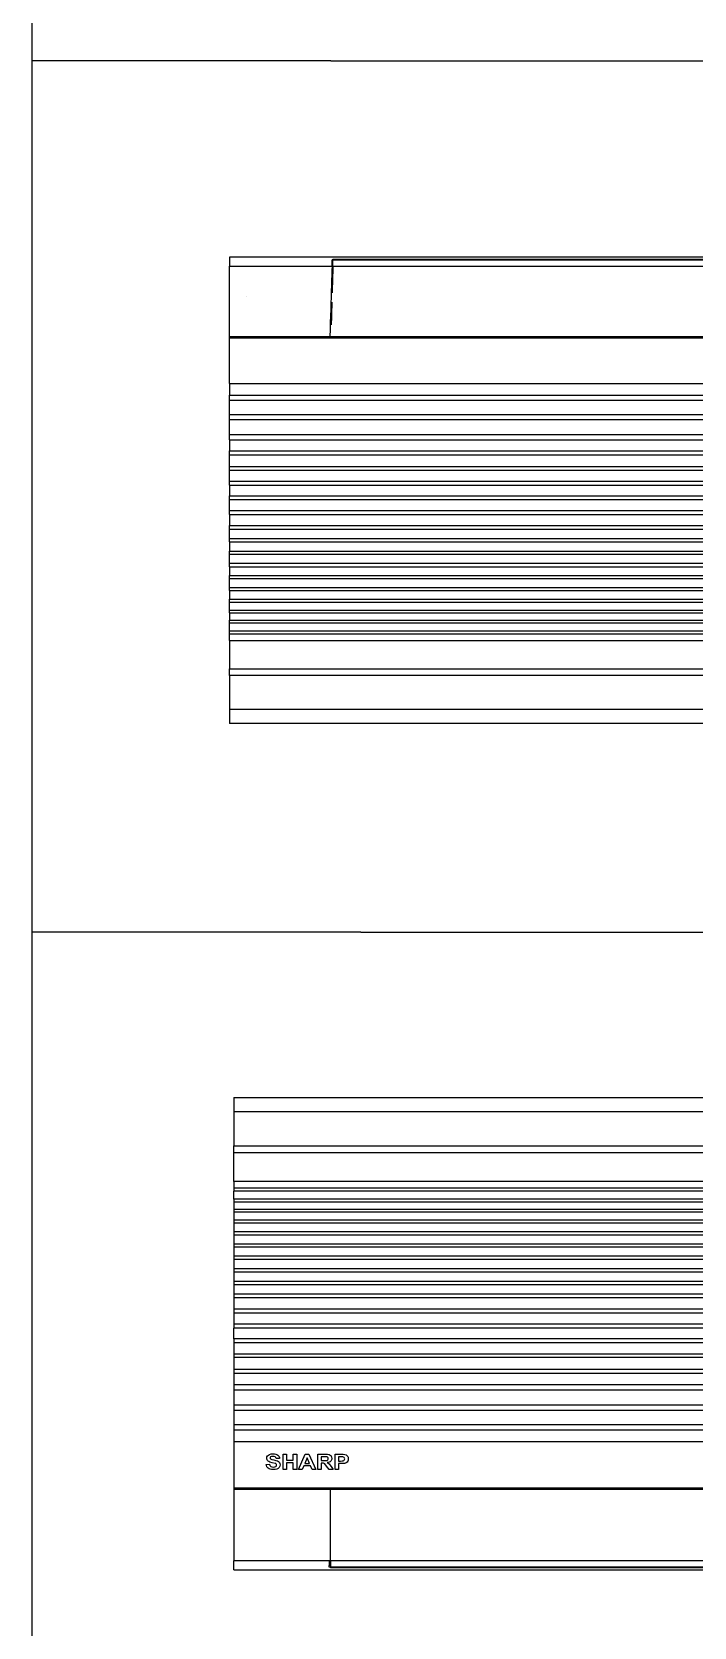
# Model space of a CAD drawing. Header units: millimetres. Extents: x 982 to 80582, y 687 to 58800.
# Drawn here: x 54055 to 54656, y 13520 to 14967 of the extents above; entities that cross this region are included whole.
import ezdxf

# ---------------------------------------------------------------- set-up
doc = ezdxf.new("R2010")
doc.units = ezdxf.units.MM
doc.layers.add('Edges', color=7, linetype='Continuous')
doc.layers.add('LAMPU', color=7, linetype='Continuous')

# ---------------------------------------------------------------- blocks, each defined once
blk = doc.blocks.new('air con')
at = {"layer": 'Edges'}
for p, q in [((71.402, 41.898), (152.402, 41.898)), ((71.402, 41.898), (71.402, 41.095)), ((71.402, 41.095), (152.402, 41.095)), ((71.402, 41.095), (71.402, 39.122)), ((152.402, 41.095), (152.402, 41.898)), ((152.402, 39.122), (152.402, 41.095)), ((71.402, 39.122), (152.402, 39.122)), ((71.402, 38.724), (71.402, 39.122)), ((152.402, 38.724), (71.402, 38.724)), ((71.402, 37.092), (71.402, 38.724)), ((152.402, 39.122), (152.402, 38.724)), ((152.402, 37.092), (152.402, 38.724)), ((71.402, 37.092), (71.402, 36.701)), ((152.402, 37.092), (71.402, 37.092)), ((152.402, 36.701), (71.402, 36.701)), ((71.402, 36.701), (71.402, 36.542)), ((152.402, 36.542), (71.402, 36.542)), ((71.402, 36.078), (71.402, 36.542)), ((152.402, 37.092), (152.402, 36.701)), ((152.402, 36.701), (152.402, 36.542)), ((152.402, 36.542), (152.402, 36.078)), ((152.402, 36.078), (71.402, 36.078)), ((71.402, 36.078), (71.402, 35.914)), ((152.402, 35.914), (71.402, 35.914)), ((71.402, 35.914), (71.402, 35.493)), ((152.402, 36.078), (152.402, 35.914)), ((152.402, 35.493), (152.402, 35.914)), ((71.402, 35.493), (71.402, 35.34)), ((152.402, 35.493), (71.402, 35.493)), ((152.402, 35.34), (71.402, 35.34)), ((71.402, 35.34), (71.402, 34.877)), ((152.402, 34.877), (71.402, 34.877)), ((71.402, 34.877), (71.402, 34.709)), ((152.402, 34.709), (71.402, 34.709)), ((71.402, 34.709), (71.402, 34.207)), ((152.402, 35.493), (152.402, 35.34)), ((152.402, 35.34), (152.402, 34.877)), ((152.402, 34.877), (152.402, 34.709)), ((152.402, 34.207), (152.402, 34.709)), ((152.402, 34.207), (71.402, 34.207)), ((71.402, 34.207), (71.402, 34.022)), ((71.402, 34.022), (71.402, 33.51)), ((152.402, 34.022), (71.402, 34.022)), ((152.402, 34.207), (152.402, 34.022)), ((152.402, 34.022), (152.402, 33.51)), ((152.402, 33.51), (71.402, 33.51)), ((71.402, 33.51), (71.402, 33.335)), ((152.402, 33.335), (71.402, 33.335)), ((71.402, 33.335), (71.402, 32.826)), ((152.402, 32.826), (71.402, 32.826)), ((71.402, 32.826), (71.402, 32.625)), ((152.402, 33.51), (152.402, 33.335)), ((152.402, 32.826), (152.402, 33.335)), ((152.402, 32.826), (152.402, 32.625)), ((152.402, 32.625), (71.402, 32.625)), ((71.402, 32.625), (71.402, 32.098)), ((152.402, 32.098), (71.402, 32.098)), ((71.402, 32.098), (71.402, 31.911)), ((152.402, 31.911), (71.402, 31.911)), ((71.402, 31.911), (71.402, 31.378)), ((152.402, 32.625), (152.402, 32.098)), ((152.402, 32.098), (152.402, 31.911)), ((152.402, 31.378), (152.402, 31.911)), ((152.402, 31.378), (71.402, 31.378)), ((71.402, 31.378), (71.402, 31.189)), ((152.402, 31.189), (71.402, 31.189)), ((71.402, 31.189), (71.402, 30.654)), ((152.402, 31.378), (152.402, 31.189)), ((152.402, 31.189), (152.402, 30.654)), ((152.402, 30.654), (71.402, 30.654)), ((71.402, 30.654), (71.402, 30.439)), ((152.402, 30.439), (71.402, 30.439)), ((71.402, 30.439), (71.402, 29.791)), ((152.402, 30.654), (152.402, 30.439)), ((152.402, 29.791), (152.402, 30.439)), ((152.402, 29.791), (71.402, 29.791)), ((71.402, 29.791), (71.402, 29.562)), ((71.402, 29.562), (71.402, 28.935)), ((152.402, 29.562), (71.402, 29.562)), ((152.402, 29.791), (152.402, 29.562)), ((152.402, 29.562), (152.402, 28.935)), ((152.402, 28.935), (71.402, 28.935)), ((71.402, 28.935), (71.402, 28.714)), ((152.402, 28.714), (71.402, 28.714)), ((71.402, 28.092), (71.402, 28.714)), ((152.402, 28.935), (152.402, 28.714)), ((152.402, 28.092), (152.402, 28.714)), ((152.402, 28.092), (71.402, 28.092)), ((71.402, 28.092), (71.402, 27.871)), ((71.402, 27.871), (71.402, 27.226)), ((152.402, 27.871), (71.402, 27.871)), ((152.402, 28.092), (152.402, 27.871)), ((152.402, 27.871), (152.402, 27.226)), ((152.402, 27.226), (71.402, 27.226)), ((71.402, 27.226), (71.402, 27.024)), ((71.402, 27.024), (71.402, 26.349)), ((152.402, 27.024), (71.402, 27.024)), ((152.402, 27.226), (152.402, 27.024)), ((152.402, 27.024), (152.402, 26.349)), ((152.402, 26.349), (71.402, 26.349)), ((71.402, 26.349), (71.402, 26.117)), ((152.402, 26.117), (71.402, 26.117)), ((71.402, 26.117), (71.402, 25.469)), ((152.402, 26.349), (152.402, 26.117)), ((152.402, 25.469), (152.402, 26.117)), ((152.402, 25.469), (71.402, 25.469)), ((71.402, 25.469), (71.402, 25.162)), ((152.402, 25.162), (71.402, 25.162)), ((71.402, 25.162), (71.402, 24.304)), ((152.402, 25.469), (152.402, 25.162)), ((152.402, 25.162), (152.402, 24.304)), ((152.402, 24.304), (71.402, 24.304)), ((71.402, 24.304), (71.402, 24.002)), ((152.402, 24.002), (71.402, 24.002)), ((71.402, 24.002), (71.402, 23.184)), ((152.402, 24.304), (152.402, 24.002)), ((152.402, 24.002), (152.402, 23.184)), ((71.402, 23.184), (71.402, 22.883)), ((152.402, 23.184), (71.402, 23.184)), ((152.402, 22.883), (71.402, 22.883)), ((71.402, 22.883), (71.402, 22.213)), ((152.402, 23.184), (152.402, 22.883)), ((152.402, 22.213), (152.402, 22.883)), ((152.402, 22.213), (71.402, 22.213)), ((71.402, 22.213), (71.402, 19.568)), ((152.402, 22.213), (152.402, 19.568)), ((73.283, 21.282), (73.294, 21.346)), ((73.289, 21.232), (73.283, 21.282)), ((73.306, 21.186), (73.289, 21.232)), ((73.294, 21.346), (73.326, 21.406)), ((73.334, 21.144), (73.306, 21.186)), ((73.326, 21.406), (73.378, 21.457)), ((73.374, 21.106), (73.334, 21.144)), ((73.412, 21.082), (73.374, 21.106)), ((73.378, 21.457), (73.448, 21.494)), ((73.462, 21.059), (73.412, 21.082)), ((73.448, 21.494), (73.537, 21.517)), ((73.598, 21.02), (73.462, 21.059)), ((73.481, 21.324), (73.473, 21.293)), ((73.473, 21.293), (73.48, 21.265)), ((73.48, 21.265), (73.502, 21.241)), ((73.504, 21.347), (73.481, 21.324)), ((73.502, 21.241), (73.567, 21.212)), ((73.563, 21.371), (73.504, 21.347)), ((73.537, 21.517), (73.642, 21.525)), ((73.64, 21.379), (73.563, 21.371)), ((73.567, 21.212), (73.685, 21.182)), ((73.757, 20.982), (73.598, 21.02)), ((73.713, 21.372), (73.64, 21.379)), ((73.642, 21.525), (73.729, 21.52)), ((73.685, 21.182), (73.811, 21.152)), ((73.766, 21.35), (73.713, 21.372)), ((73.729, 21.52), (73.804, 21.507)), ((73.8, 20.965), (73.757, 20.982)), ((73.8, 21.311), (73.766, 21.35)), ((73.82, 21.253), (73.8, 21.311)), ((73.804, 21.507), (73.868, 21.484)), ((73.811, 21.152), (73.899, 21.12)), ((74.019, 21.261), (73.82, 21.253)), ((73.868, 21.484), (73.921, 21.453)), ((73.899, 21.12), (73.961, 21.081)), ((73.921, 21.453), (73.962, 21.414)), ((73.961, 21.081), (74.008, 21.031)), ((73.962, 21.414), (73.992, 21.369)), ((73.992, 21.369), (74.011, 21.318)), ((74.008, 21.031), (74.037, 20.968)), ((74.011, 21.318), (74.019, 21.261)), ((74.037, 20.968), (74.047, 20.892)), ((74.215, 20.639), (74.215, 21.51)), ((74.215, 21.51), (74.413, 21.51)), ((74.413, 21.51), (74.413, 21.167)), ((74.413, 21.167), (74.802, 21.167)), ((74.802, 21.02), (74.413, 21.02)), ((74.413, 21.02), (74.413, 20.639)), ((74.802, 21.167), (74.802, 21.51)), ((74.802, 21.51), (75.001, 21.51)), ((74.802, 20.639), (74.802, 21.02)), ((75.001, 21.51), (75.001, 20.639)), ((75.106, 20.639), (75.489, 21.51)), ((75.592, 21.306), (75.459, 20.983)), ((75.459, 20.983), (75.727, 20.983)), ((75.489, 21.51), (75.699, 21.51)), ((75.727, 20.983), (75.592, 21.306)), ((75.699, 21.51), (76.093, 20.639)), ((76.199, 20.639), (76.199, 21.51)), ((76.199, 21.51), (76.616, 21.51)), ((76.552, 21.362), (76.397, 21.362)), ((76.397, 21.362), (76.397, 21.141)), ((76.397, 21.141), (76.544, 21.141)), ((76.437, 21.002), (76.397, 21.002)), ((76.397, 21.002), (76.397, 20.639)), ((76.496, 21), (76.437, 21.002)), ((76.537, 20.993), (76.496, 21)), ((76.568, 20.979), (76.537, 20.993)), ((76.544, 21.141), (76.66, 21.144)), ((76.697, 21.359), (76.552, 21.362)), ((76.597, 20.956), (76.568, 20.979)), ((76.616, 21.51), (76.752, 21.504)), ((76.66, 21.144), (76.722, 21.152)), ((76.74, 21.347), (76.697, 21.359)), ((76.722, 21.152), (76.754, 21.167)), ((76.772, 21.325), (76.74, 21.347)), ((76.804, 21.034), (76.743, 21.023)), ((76.743, 21.023), (76.802, 20.988)), ((76.752, 21.504), (76.845, 21.486)), ((76.754, 21.167), (76.778, 21.189)), ((76.791, 21.294), (76.772, 21.325)), ((76.778, 21.189), (76.793, 21.218)), ((76.798, 21.254), (76.791, 21.294)), ((76.793, 21.218), (76.798, 21.254)), ((76.802, 20.988), (76.849, 20.95)), ((76.856, 21.052), (76.804, 21.034)), ((76.845, 21.486), (76.91, 21.454)), ((76.901, 21.075), (76.856, 21.052)), ((76.938, 21.104), (76.901, 21.075)), ((76.91, 21.454), (76.96, 21.403)), ((76.966, 21.138), (76.938, 21.104)), ((76.96, 21.403), (76.992, 21.338)), ((76.986, 21.176), (76.966, 21.138)), ((76.999, 21.219), (76.986, 21.176)), ((76.992, 21.338), (77.003, 21.266)), ((77.003, 21.266), (76.999, 21.219)), ((77.19, 20.639), (77.19, 21.51)), ((77.19, 21.51), (77.508, 21.51)), ((77.388, 21.362), (77.388, 21.115)), ((77.484, 21.362), (77.388, 21.362)), ((77.388, 21.115), (77.497, 21.115)), ((77.518, 20.967), (77.388, 20.967)), ((77.388, 20.967), (77.388, 20.639)), ((77.627, 21.356), (77.484, 21.362)), ((77.497, 21.115), (77.595, 21.119)), ((77.508, 21.51), (77.658, 21.506)), ((77.637, 20.97), (77.518, 20.967)), ((77.595, 21.119), (77.654, 21.129)), ((77.671, 21.343), (77.627, 21.356)), ((77.724, 20.98), (77.637, 20.97)), ((77.654, 21.129), (77.689, 21.146)), ((77.658, 21.506), (77.744, 21.497)), ((77.707, 21.318), (77.671, 21.343)), ((77.689, 21.146), (77.716, 21.172)), ((77.731, 21.283), (77.707, 21.318)), ((77.716, 21.172), (77.733, 21.203)), ((77.776, 20.995), (77.724, 20.98)), ((77.738, 21.239), (77.731, 21.283)), ((77.733, 21.203), (77.738, 21.239)), ((77.744, 21.497), (77.822, 21.465)), ((77.827, 21.021), (77.776, 20.995)), ((77.822, 21.465), (77.886, 21.411)), ((77.873, 21.058), (77.827, 21.021)), ((77.91, 21.107), (77.873, 21.058)), ((77.886, 21.411), (77.911, 21.376)), ((77.935, 21.168), (77.91, 21.107)), ((77.911, 21.376), (77.929, 21.336)), ((77.929, 21.336), (77.939, 21.291)), ((77.943, 21.242), (77.935, 21.168)), ((77.939, 21.291), (77.943, 21.242)), ((73.247, 20.922), (73.441, 20.939)), ((73.262, 20.853), (73.247, 20.922)), ((73.287, 20.793), (73.262, 20.853)), ((73.322, 20.742), (73.287, 20.793)), ((73.367, 20.7), (73.322, 20.742)), ((73.422, 20.666), (73.367, 20.7)), ((73.488, 20.642), (73.422, 20.666)), ((73.441, 20.939), (73.467, 20.864)), ((73.467, 20.864), (73.511, 20.812)), ((73.565, 20.628), (73.488, 20.642)), ((73.511, 20.812), (73.574, 20.782)), ((73.653, 20.623), (73.565, 20.628)), ((73.574, 20.782), (73.655, 20.772)), ((73.771, 20.631), (73.653, 20.623)), ((73.655, 20.772), (73.739, 20.781)), ((73.739, 20.781), (73.8, 20.808)), ((73.867, 20.655), (73.771, 20.631)), ((73.828, 20.944), (73.8, 20.965)), ((73.8, 20.808), (73.836, 20.847)), ((73.843, 20.92), (73.828, 20.944)), ((73.836, 20.847), (73.848, 20.892)), ((73.848, 20.892), (73.843, 20.92)), ((73.943, 20.695), (73.867, 20.655)), ((74, 20.752), (73.943, 20.695)), ((74.035, 20.82), (74, 20.752)), ((74.047, 20.892), (74.035, 20.82)), ((74.413, 20.639), (74.215, 20.639)), ((75.001, 20.639), (74.802, 20.639)), ((75.317, 20.639), (75.106, 20.639)), ((75.398, 20.837), (75.317, 20.639)), ((75.791, 20.837), (75.398, 20.837)), ((75.877, 20.639), (75.791, 20.837)), ((76.093, 20.639), (75.877, 20.639)), ((76.397, 20.639), (76.199, 20.639)), ((76.702, 20.828), (76.597, 20.956)), ((76.845, 20.639), (76.702, 20.828)), ((77.082, 20.639), (76.845, 20.639)), ((76.849, 20.95), (76.899, 20.895)), ((76.899, 20.895), (76.962, 20.809)), ((76.962, 20.809), (77.082, 20.639)), ((77.388, 20.639), (77.19, 20.639)), ((152.402, 19.568), (71.402, 19.568)), ((71.402, 19.568), (71.402, 19.493)), ((152.402, 19.493), (71.402, 19.493)), ((71.402, 19.493), (71.402, 15.42)), ((76.921, 15.42), (76.921, 19.493)), ((146.588, 19.085), (146.601, 19.493)), ((152.402, 19.568), (152.402, 19.493)), ((152.402, 19.493), (152.402, 15.42)), ((76.921, 18.47), (76.921, 18.812)), ((76.921, 18.133), (76.921, 18.47)), ((146.494, 18.035), (146.504, 18.391)), ((146.504, 18.391), (146.514, 18.752)), ((146.514, 18.752), (146.516, 18.813)), ((146.55, 17.923), (146.562, 18.299)), ((146.562, 18.299), (146.575, 18.687)), ((146.575, 18.687), (146.588, 19.085)), ((76.921, 17.803), (76.921, 18.133)), ((76.921, 17.48), (76.921, 17.803)), ((76.921, 17.163), (76.921, 17.48)), ((146.479, 17.503), (146.484, 17.685)), ((146.484, 17.685), (146.494, 18.035)), ((146.527, 17.206), (146.538, 17.558)), ((146.538, 17.558), (146.55, 17.923)), ((76.921, 16.853), (76.921, 17.163)), ((76.921, 16.551), (76.921, 16.853)), ((76.921, 16.256), (76.921, 16.551)), ((146.447, 16.349), (146.456, 16.673)), ((146.456, 16.673), (146.464, 16.956)), ((146.495, 16.239), (146.505, 16.546)), ((146.505, 16.546), (146.516, 16.869)), ((146.516, 16.869), (146.527, 17.206)), ((151.402, 17.184), (151.402, 17.175)), ((76.921, 15.969), (76.921, 16.256)), ((76.921, 15.69), (76.921, 15.969)), ((76.921, 15.42), (76.921, 15.69)), ((146.421, 15.42), (146.429, 15.722)), ((146.429, 15.722), (146.438, 16.032)), ((146.438, 16.032), (146.447, 16.349)), ((146.468, 15.42), (146.477, 15.675)), ((146.477, 15.675), (146.486, 15.948)), ((146.486, 15.948), (146.495, 16.239)), ((76.855, 15.42), (71.402, 15.42)), ((71.402, 14.898), (71.402, 15.42)), ((71.402, 14.898), (152.402, 14.898)), ((76.921, 15.42), (76.855, 15.42)), ((76.855, 15.42), (76.855, 15.142)), ((76.921, 15.142), (76.855, 15.142)), ((76.855, 15.051), (76.855, 15.142)), ((76.921, 15.051), (76.855, 15.051)), ((76.921, 15.42), (76.921, 15.142)), ((146.421, 15.42), (76.921, 15.42)), ((76.921, 15.142), (76.921, 15.051)), ((146.421, 15.051), (76.921, 15.051)), ((76.921, 15.051), (76.921, 15.012)), ((146.421, 15.012), (76.921, 15.012)), ((146.468, 15.42), (146.421, 15.42)), ((146.421, 15.42), (146.421, 15.051)), ((146.468, 15.051), (146.421, 15.051)), ((146.421, 15.051), (146.421, 15.012)), ((152.402, 15.42), (146.468, 15.42)), ((146.468, 15.42), (146.468, 15.051)), ((152.402, 14.898), (152.402, 15.42))]:
    blk.add_line(p, q, dxfattribs=at)

msp = doc.modelspace()

# ---------------------------------------------------------------- linework, layer by layer
at = {"layer": 'LAMPU', "color": 1}
for p, q in [((54054.8, 15503), (54054.8, 12653.7)), ((54325.9, 14941), (54054.8, 14941)), ((54353.1, 14150.6), (54054.8, 14150.6))]:
    msp.add_line(p, q, dxfattribs=at)
at = {"layer": 'LAMPU', "color": 1, "linetype": 'Continuous'}
for p, q in [((54325.9, 14941), (64431.5, 14941)), ((54353.1, 14150.6), (64431.5, 14150.6))]:
    msp.add_line(p, q, dxfattribs=at)

# ---------------------------------------------------------------- block references
at = {"xscale": 15.66787968189062, "yscale": 15.66787968189062, "zscale": 15.66787968189062, "rotation": 180}
msp.add_blockref('air con', (56622, 14996.2), dxfattribs=at)
at = {"xscale": 15.87470896604558, "yscale": 15.87470896604558, "zscale": 15.87470896604558}
msp.add_blockref('air con', (53104.5, 13335.5), dxfattribs=at)

doc.saveas('drawing.dxf')
